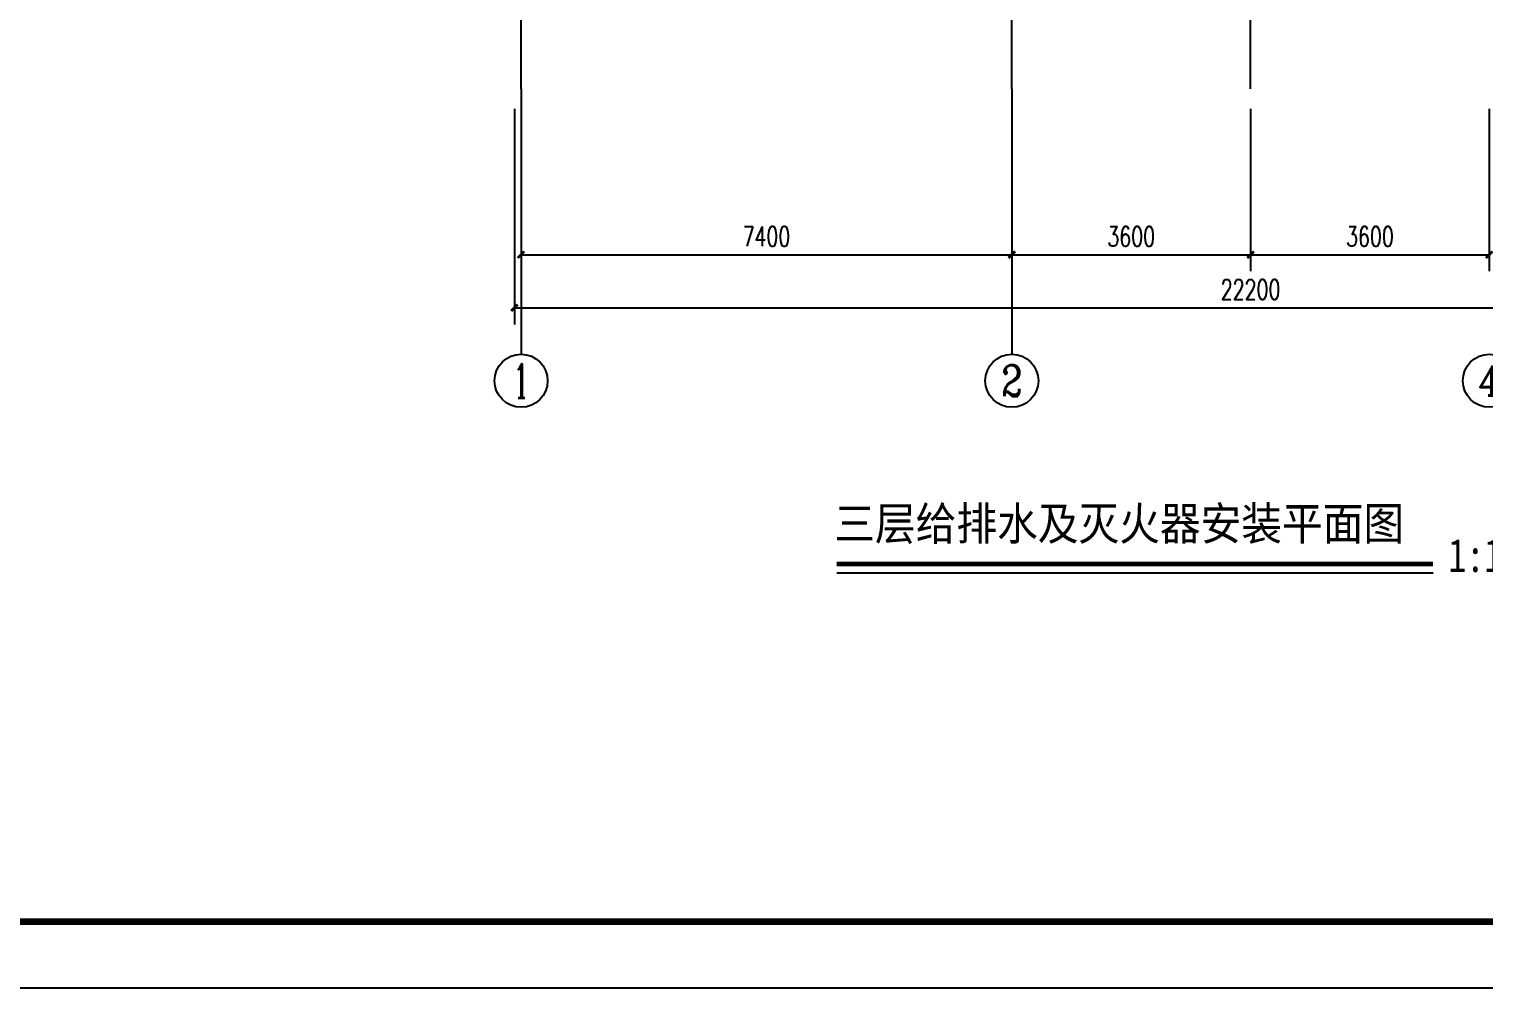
# Model space of a CAD drawing. Extents: x 6128144 to 12201635, y -1670122 to -706096.
# Drawn here: x 6437048 to 6458984, y -753340 to -738884 of the extents above; entities that cross this region are included whole.
import ezdxf
from ezdxf.enums import TextEntityAlignment as Align

# ---------------------------------------------------------------- set-up
doc = ezdxf.new("R2010")
doc.units = 0
doc.header["$LTSCALE"] = 1000
doc.header["$MEASUREMENT"] = 0
doc.linetypes.add('DOTE', pattern=[2.42, 2, -0.2, 0.02, -0.2])
doc.layers.get('0').update_dxf_attribs({"linetype": 'CONTINUOUS'})
doc.layers.get('Defpoints').update_dxf_attribs({"linetype": 'CONTINUOUS'})
for name, color, linetype in [('AXIS', 3, 'CONTINUOUS'), ('AXIS_TEXT', 7, 'CONTINUOUS'), ('DOTE', 252, 'CONTINUOUS'), ('PUB_TITLE', 4, 'CONTINUOUS'), ('图名', 15, 'CONTINUOUS')]:
    doc.layers.add(name, color=color, linetype=linetype)
doc.styles.add('_TCH_AXIS', font='COMPLEX', dxfattribs={"bigfont": 'GBCBIG'})
doc.styles.add('_TCH_DIM_T3', font='SIMPLEX', dxfattribs={"width": 0.705882, "bigfont": 'GBCBIG'})
doc.styles.add('COMPLEX', font='COMPLEX')
doc.styles.add('宋体', font='', dxfattribs={"width": 0.7})
doc.styles.get('宋体').set_extended_font_data('SimSun')
doc.dimstyles.new('_TCH_ARCH&&100', dxfattribs={"dimtxt": 297.5, "dimasz": 100, "dimexe": 250, "dimexo": 300, "dimgap": 126.25, "dimtad": 1, "dimdec": 0, "dimzin": 0, "dimdsep": 46, "dimtxsty": '_TCH_DIM_T3', "dimblk": 'ARCHTICK', "dimcen": 0.09, "dimclrt": 7, "dimazin": 2, "dimtfac": 1, "dimtdec": 0, "dimtix": 1, "dimtmove": 2, "dimatfit": 3, "dimfxl": 0, "dimtolj": 1, "dimtzin": 0, "dimarcsym": 0})

# ---------------------------------------------------------------- blocks, each defined once
blk = doc.blocks.new('_AXISO')
blk.add_circle((0, 0), 0.5)
at = {"layer": 'AXIS_TEXT', "style": 'COMPLEX', "width": 1.041667}
blk.add_attdef('A', text='', height=0.56, dxfattribs=at).set_placement((-0.25, -0.28), (0.25, -0.28), align=Align.FIT)
blk = doc.blocks.new('_ArchTick')
at = {"color": 0, "linetype": 'ByBlock', "const_width": 0.4}
blk.add_lwpolyline([(-0.5, -0.5), (0.5, 0.5)], dxfattribs=at)
blk = doc.blocks.new('*D2957')
at = {"layer": 'AXIS', "color": 0, "lineweight": -2}
for p, q in [((6444466, -740085), (6444466, -742535)), ((6451866, -740085), (6451866, -742535)), ((6444466, -742285), (6451866, -742285))]:
    blk.add_line(p, q, dxfattribs=at)
at = {"layer": 'Defpoints', "color": 0}
for p in [(6444466, -739785), (6451866, -739785), (6451866, -742285)]:
    blk.add_point(p, dxfattribs=at)
at = {"layer": 'AXIS', "color": 0, "lineweight": -2, "xscale": 100, "yscale": 100, "zscale": 100, "rotation": 180}
blk.add_blockref('_ArchTick', (6444466, -742285), dxfattribs=at)
at = {"layer": 'AXIS', "color": 0, "lineweight": -2, "xscale": 100, "yscale": 100, "zscale": 100}
blk.add_blockref('_ArchTick', (6451866, -742285), dxfattribs=at)
at = {"layer": 'AXIS', "color": 7, "insert": (6448166, -742010), "char_height": 297.5, "attachment_point": 5, "style": '_TCH_DIM_T3'}
blk.add_mtext('\\A1;7400', dxfattribs=at)
blk = doc.blocks.new('*D2958')
at = {"layer": 'AXIS', "color": 0, "lineweight": -2}
for p, q in [((6451866, -740085), (6451866, -742535)), ((6455466, -740085), (6455466, -742535)), ((6451866, -742285), (6455466, -742285))]:
    blk.add_line(p, q, dxfattribs=at)
at = {"layer": 'Defpoints', "color": 0}
for p in [(6451866, -739785), (6455466, -739785), (6455466, -742285)]:
    blk.add_point(p, dxfattribs=at)
at = {"layer": 'AXIS', "color": 0, "lineweight": -2, "xscale": 100, "yscale": 100, "zscale": 100, "rotation": 180}
blk.add_blockref('_ArchTick', (6451866, -742285), dxfattribs=at)
at = {"layer": 'AXIS', "color": 0, "lineweight": -2, "xscale": 100, "yscale": 100, "zscale": 100}
blk.add_blockref('_ArchTick', (6455466, -742285), dxfattribs=at)
at = {"layer": 'AXIS', "color": 7, "insert": (6453666, -742010), "char_height": 297.5, "attachment_point": 5, "style": '_TCH_DIM_T3'}
blk.add_mtext('\\A1;3600', dxfattribs=at)
blk = doc.blocks.new('*D2959')
at = {"layer": 'AXIS', "color": 0, "lineweight": -2}
for p, q in [((6455466, -740085), (6455466, -742535)), ((6459066, -740085), (6459066, -742535)), ((6455466, -742285), (6459066, -742285))]:
    blk.add_line(p, q, dxfattribs=at)
at = {"layer": 'Defpoints', "color": 0}
for p in [(6455466, -739785), (6459066, -739785), (6459066, -742285)]:
    blk.add_point(p, dxfattribs=at)
at = {"layer": 'AXIS', "color": 0, "lineweight": -2, "xscale": 100, "yscale": 100, "zscale": 100, "rotation": 180}
blk.add_blockref('_ArchTick', (6455466, -742285), dxfattribs=at)
at = {"layer": 'AXIS', "color": 0, "lineweight": -2, "xscale": 100, "yscale": 100, "zscale": 100}
blk.add_blockref('_ArchTick', (6459066, -742285), dxfattribs=at)
at = {"layer": 'AXIS', "color": 7, "insert": (6457266, -742010), "char_height": 297.5, "attachment_point": 5, "style": '_TCH_DIM_T3'}
blk.add_mtext('\\A1;3600', dxfattribs=at)
blk = doc.blocks.new('*D2961')
at = {"layer": 'AXIS', "color": 0, "lineweight": -2}
for p, q in [((6444366, -740085), (6444366, -743335)), ((6466566, -740085), (6466566, -743335)), ((6444366, -743085), (6466566, -743085))]:
    blk.add_line(p, q, dxfattribs=at)
at = {"layer": 'Defpoints', "color": 0}
for p in [(6444366, -739785), (6466566, -739785), (6466566, -743085)]:
    blk.add_point(p, dxfattribs=at)
at = {"layer": 'AXIS', "color": 0, "lineweight": -2, "xscale": 100, "yscale": 100, "zscale": 100, "rotation": 180}
blk.add_blockref('_ArchTick', (6444366, -743085), dxfattribs=at)
at = {"layer": 'AXIS', "color": 0, "lineweight": -2, "xscale": 100, "yscale": 100, "zscale": 100}
blk.add_blockref('_ArchTick', (6466566, -743085), dxfattribs=at)
at = {"layer": 'AXIS', "color": 7, "insert": (6455466, -742810), "char_height": 297.5, "attachment_point": 5, "style": '_TCH_DIM_T3'}
blk.add_mtext('\\A1;22200', dxfattribs=at)

msp = doc.modelspace()

# ---------------------------------------------------------------- linework, layer by layer
at = {"layer": 'AXIS', "color": 0}
for p, q in [((6444466.5, -739785.3), (6444466.5, -743785.3)), ((6451866.5, -739785.3), (6451866.5, -743785.3))]:
    msp.add_line(p, q, dxfattribs=at)
at = {"layer": 'DOTE', "linetype": 'DOTE'}
for p, q in [((6444466.5, -739785.3), (6444466.5, -720285.3)), ((6451866.5, -739785.3), (6451866.5, -720285.3)), ((6455466.5, -739785.3), (6455466.5, -731485.3))]:
    msp.add_line(p, q, dxfattribs=at)
at = {"layer": 'PUB_TITLE', "color": 4}
msp.add_lwpolyline([(6425901.6, -753339.6), (6485301.6, -753339.6), (6485301.6, -711339.6), (6425901.6, -711339.6)], close=True, dxfattribs=at)
at = {"layer": 'PUB_TITLE', "color": 4, "const_width": 100}
msp.add_lwpolyline([(6428401.6, -752339.6), (6484301.6, -752339.6), (6484301.6, -712339.6), (6428401.6, -712339.6)], close=True, dxfattribs=at)
at = {"layer": '图名', "color": 7}
msp.add_line((6449225.5, -747082.2), (6458218.2, -747082.2), dxfattribs=at)
at = {"layer": '图名', "color": 7, "const_width": 70}
msp.add_lwpolyline([(6449225.5, -746949), (6458218.2, -746949)], dxfattribs=at)

# ---------------------------------------------------------------- block references
at = {"layer": 'AXIS', "color": 0}
ref = msp.add_blockref('_AXISO', (6444466.5, -744185.3), dxfattribs=dict(at, xscale=800, yscale=800, zscale=800))
ref.add_attrib('A', '1', dxfattribs={"layer": 'AXIS_TEXT', "color": 0, "height": 514.7, "style": '_TCH_AXIS'}).set_placement((6444356.2, -744442.7), (6444576.8, -744442.7), align=Align.FIT)
ref = msp.add_blockref('_AXISO', (6451866.5, -744185.3), dxfattribs=dict(at, xscale=800, yscale=800, zscale=800))
ref.add_attrib('A', '2', dxfattribs={"layer": 'AXIS_TEXT', "color": 0, "height": 465.9, "style": '_TCH_AXIS'}).set_placement((6451711.2, -744418.3), (6452021.8, -744418.3), align=Align.FIT)
ref = msp.add_blockref('_AXISO', (6459066.5, -744185.3), dxfattribs=dict(at, xscale=800, yscale=800, zscale=800))
ref.add_attrib('A', '4', dxfattribs={"layer": 'AXIS_TEXT', "color": 0, "height": 445.4, "style": '_TCH_AXIS'}).set_placement((6458896.8, -744408.1), (6459236.2, -744408.1), align=Align.FIT)

# ---------------------------------------------------------------- texts
at = {"layer": '图名', "color": 7, "style": '宋体'}
for s, width, p in [('三层给排水及灭火器安装平面图', 0.9, (6449188.3, -746588.2)), ('1:100', 0.8, (6458447, -747069.1))]:
    msp.add_text(s, height=500, dxfattribs=dict(at, width=width)).set_placement(p)

# ---------------------------------------------------------------- dimensions: what is measured, and where the dimension line sits
at = {"layer": 'AXIS', "color": 0}
for p1, p2, distance, picture, middle in [((6444366.5, -739785.3), (6466566.5, -739785.3), -3300, '*D2961', (6455466.5, -742810.3)), ((6444466.5, -739785.3), (6451866.5, -739785.3), -2500, '*D2957', (6448166.5, -742010.3)), ((6451866.5, -739785.3), (6455466.5, -739785.3), -2500, '*D2958', (6453666.5, -742010.3)), ((6455466.5, -739785.3), (6459066.5, -739785.3), -2500, '*D2959', (6457266.5, -742010.3))]:
    dim = msp.add_aligned_dim(p1=p1, p2=p2, distance=distance, dimstyle='_TCH_ARCH&&100', dxfattribs=at)
    dim.commit()
    dim.dimension.update_dxf_attribs({"geometry": picture, "text_midpoint": middle})

doc.saveas('drawing.dxf')
